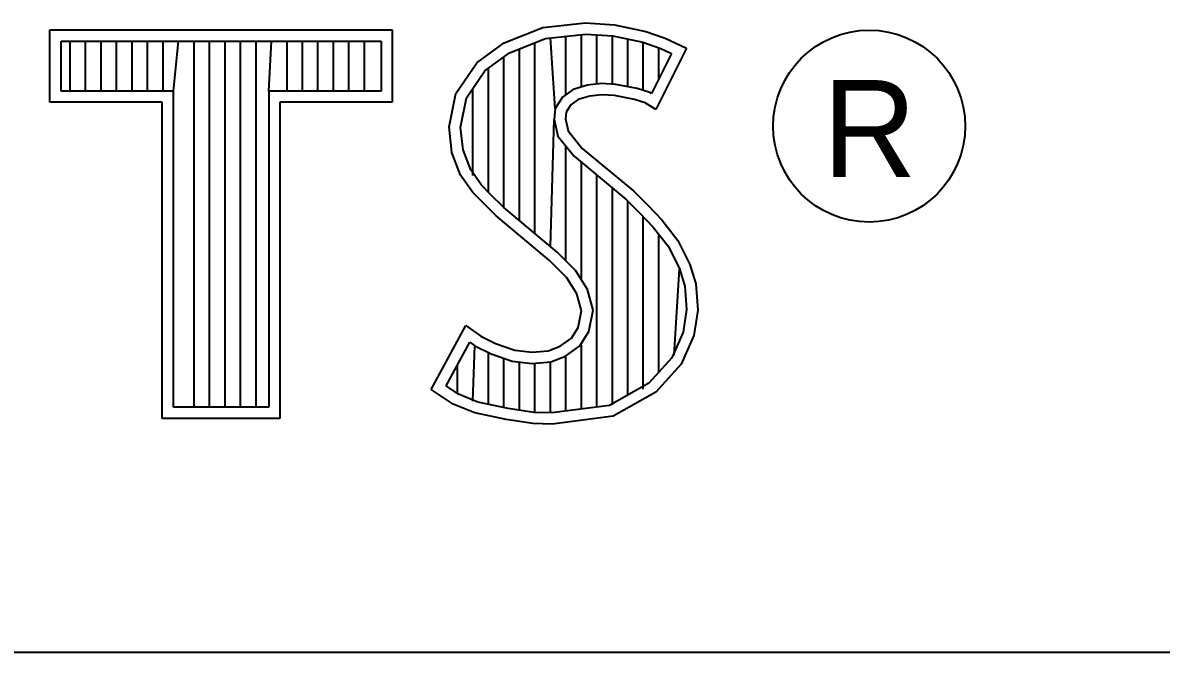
# Model space of a CAD drawing. Header units: inches. Extents: x 0 to 22, y 0 to 17.
# Drawn here: x 18.4525 to 18.943, y 2.37 to 2.6413 of the extents above; entities that cross this region are included whole.
import ezdxf

# ---------------------------------------------------------------- set-up
doc = ezdxf.new("R2010")
doc.units = ezdxf.units.IN
doc.header["$LTSCALE"] = 1.21
doc.header["$MEASUREMENT"] = 0
doc.layers.get('0').update_dxf_attribs({"linetype": 'CONTINUOUS'})
doc.styles.add('TEXTSTYLE_2', font='txt')

msp = doc.modelspace()

# ---------------------------------------------------------------- linework, layer by layer
at = {"color": 2, "linetype": 'CONTINUOUS'}
for p, q in [((18.65986, 2.63269), (18.67656, 2.63931)), ((18.67656, 2.63931), (18.695, 2.64132)), ((18.695, 2.64132), (18.70739, 2.64046)), ((18.70739, 2.64046), (18.72093, 2.63758)), ((18.46415, 2.63829), (18.61167, 2.63829)), ((18.46415, 2.60704), (18.46415, 2.63829)), ((18.61167, 2.63829), (18.61167, 2.60704)), ((18.66222, 2.6284), (18.67774, 2.63455)), ((18.67774, 2.63455), (18.6951, 2.63645)), ((18.68193, 2.60437), (18.6798, 2.63478)), ((18.68648, 2.61032), (18.68648, 2.63551)), ((18.69315, 2.61366), (18.69315, 2.63624)), ((18.6951, 2.63645), (18.70671, 2.63564)), ((18.69983, 2.61488), (18.69983, 2.63612)), ((18.7065, 2.61485), (18.7065, 2.63566)), ((18.70671, 2.63564), (18.71963, 2.63289)), ((18.71318, 2.61373), (18.71318, 2.63427)), ((18.72093, 2.63758), (18.72928, 2.6347)), ((18.72928, 2.6347), (18.7385, 2.63038)), ((18.469, 2.63343), (18.60682, 2.63343)), ((18.469, 2.61189), (18.469, 2.63343)), ((18.47286, 2.61189), (18.47286, 2.63343)), ((18.47954, 2.61189), (18.47954, 2.63343)), ((18.48621, 2.61189), (18.48621, 2.63343)), ((18.49289, 2.61189), (18.49289, 2.63343)), ((18.49957, 2.61189), (18.49957, 2.63343)), ((18.50624, 2.61189), (18.50624, 2.63343)), ((18.51292, 2.61189), (18.51292, 2.63343)), ((18.51738, 2.61189), (18.51959, 2.63343)), ((18.52627, 2.47561), (18.52627, 2.63343)), ((18.53294, 2.47561), (18.53294, 2.63343)), ((18.53962, 2.47561), (18.53962, 2.63343)), ((18.54629, 2.47561), (18.54629, 2.63343)), ((18.55297, 2.47561), (18.55297, 2.63343)), ((18.55844, 2.61189), (18.55964, 2.63343)), ((18.56632, 2.61189), (18.56632, 2.63343)), ((18.57299, 2.61189), (18.57299, 2.63343)), ((18.57967, 2.61189), (18.57967, 2.63343)), ((18.58635, 2.61189), (18.58635, 2.63343)), ((18.59302, 2.61189), (18.59302, 2.63343)), ((18.5997, 2.61189), (18.5997, 2.63343)), ((18.60682, 2.63343), (18.60682, 2.61189)), ((18.64805, 2.62405), (18.65986, 2.63269)), ((18.66645, 2.55603), (18.66645, 2.63008)), ((18.67313, 2.55044), (18.67313, 2.63272)), ((18.71963, 2.63289), (18.72746, 2.6302)), ((18.71985, 2.6121), (18.71985, 2.63282)), ((18.7385, 2.63038), (18.72525, 2.60389)), ((18.72653, 2.6173), (18.72653, 2.63052)), ((18.72746, 2.6302), (18.73193, 2.6281)), ((18.6516, 2.62063), (18.66222, 2.6284)), ((18.65978, 2.5616), (18.65978, 2.62661)), ((18.73193, 2.6281), (18.7233, 2.61084)), ((18.63911, 2.6108), (18.64805, 2.62405)), ((18.64368, 2.6089), (18.6516, 2.62063)), ((18.6531, 2.56827), (18.6531, 2.62173)), ((18.70177, 2.6151), (18.69577, 2.61443)), ((18.708, 2.61477), (18.70177, 2.6151)), ((18.71723, 2.61292), (18.708, 2.61477)), ((18.51738, 2.61189), (18.469, 2.61189)), ((18.51738, 2.47561), (18.51738, 2.61189)), ((18.60682, 2.61189), (18.55844, 2.61189)), ((18.55844, 2.61189), (18.55844, 2.47561)), ((18.63623, 2.59641), (18.63911, 2.6108)), ((18.64642, 2.57542), (18.64642, 2.61296)), ((18.68966, 2.61263), (18.68506, 2.60929)), ((18.69577, 2.61443), (18.68966, 2.61263)), ((18.70192, 2.61023), (18.69673, 2.60965)), ((18.70739, 2.60994), (18.70192, 2.61023)), ((18.71603, 2.60821), (18.70739, 2.60994)), ((18.72268, 2.61122), (18.71723, 2.61292)), ((18.7233, 2.61084), (18.72268, 2.61122)), ((18.51253, 2.60704), (18.46415, 2.60704)), ((18.51253, 2.47075), (18.51253, 2.60704)), ((18.61167, 2.60704), (18.56329, 2.60704)), ((18.56329, 2.60704), (18.56329, 2.47075)), ((18.64114, 2.59618), (18.64368, 2.6089)), ((18.68506, 2.60929), (18.68193, 2.60437)), ((18.68866, 2.60591), (18.68665, 2.60274)), ((18.69183, 2.60821), (18.68866, 2.60591)), ((18.69673, 2.60965), (18.69183, 2.60821)), ((18.72064, 2.60677), (18.71603, 2.60821)), ((18.72525, 2.60389), (18.72064, 2.60677)), ((18.68193, 2.60437), (18.68145, 2.59957)), ((18.68665, 2.60274), (18.68636, 2.59986)), ((18.63739, 2.58546), (18.63623, 2.59641)), ((18.64215, 2.58661), (18.64114, 2.59618)), ((18.6798, 2.54485), (18.68145, 2.59957)), ((18.68145, 2.59957), (18.68302, 2.59251)), ((18.68636, 2.59986), (18.68751, 2.59468)), ((18.68302, 2.59251), (18.69009, 2.58376)), ((18.68751, 2.59468), (18.69356, 2.58719)), ((18.64113, 2.57567), (18.63739, 2.58546)), ((18.64546, 2.57796), (18.64215, 2.58661)), ((18.68648, 2.53865), (18.68648, 2.58823)), ((18.69356, 2.58719), (18.71574, 2.56876)), ((18.69009, 2.58376), (18.71247, 2.56517)), ((18.69315, 2.53054), (18.69315, 2.58122)), ((18.64632, 2.56819), (18.64113, 2.57567)), ((18.65006, 2.57131), (18.64546, 2.57796)), ((18.69983, 2.4757), (18.69983, 2.57567)), ((18.65407, 2.5673), (18.65006, 2.57131)), ((18.65064, 2.56387), (18.64632, 2.56819)), ((18.65968, 2.56169), (18.65407, 2.5673)), ((18.7065, 2.47658), (18.7065, 2.57013)), ((18.71574, 2.56876), (18.72179, 2.56272)), ((18.6564, 2.55811), (18.65064, 2.56387)), ((18.68273, 2.5424), (18.65968, 2.56169)), ((18.71247, 2.56517), (18.71832, 2.55932)), ((18.71318, 2.48087), (18.71318, 2.56446)), ((18.72179, 2.56272), (18.72784, 2.55638)), ((18.67945, 2.53882), (18.6564, 2.55811)), ((18.71832, 2.55932), (18.72416, 2.55321)), ((18.71985, 2.48336), (18.71985, 2.55772)), ((18.72784, 2.55638), (18.73476, 2.54745)), ((18.72416, 2.55321), (18.73063, 2.54486)), ((18.72653, 2.49074), (18.72653, 2.55015)), ((18.73476, 2.54745), (18.73994, 2.53709)), ((18.69076, 2.53437), (18.68273, 2.5424)), ((18.73063, 2.54486), (18.73542, 2.53527)), ((18.68694, 2.53133), (18.67945, 2.53882)), ((18.73994, 2.53709), (18.74253, 2.52874)), ((18.69126, 2.52442), (18.68694, 2.53133)), ((18.69574, 2.5264), (18.69076, 2.53437)), ((18.7332, 2.49811), (18.73542, 2.53527)), ((18.73542, 2.53527), (18.73774, 2.52782)), ((18.69826, 2.51741), (18.69574, 2.5264)), ((18.73774, 2.52782), (18.73851, 2.5177)), ((18.74253, 2.52874), (18.7434, 2.51751)), ((18.69327, 2.51722), (18.69126, 2.52442)), ((18.69183, 2.51002), (18.69327, 2.51722)), ((18.69642, 2.5082), (18.69826, 2.51741)), ((18.73851, 2.5177), (18.73697, 2.50795)), ((18.7434, 2.51751), (18.74167, 2.50657)), ((18.62846, 2.48324), (18.64344, 2.51089)), ((18.64344, 2.51089), (18.64977, 2.50628)), ((18.68895, 2.50541), (18.69183, 2.51002)), ((18.69255, 2.50201), (18.69642, 2.5082)), ((18.73697, 2.50795), (18.73207, 2.49686)), ((18.63483, 2.48483), (18.64506, 2.5037)), ((18.64506, 2.5037), (18.64724, 2.50211)), ((18.64642, 2.47829), (18.64724, 2.50211)), ((18.64724, 2.50211), (18.65423, 2.49862)), ((18.64977, 2.50628), (18.65611, 2.50311)), ((18.65611, 2.50311), (18.66447, 2.50023)), ((18.67887, 2.49994), (18.68406, 2.50196)), ((18.68406, 2.50196), (18.68895, 2.50541)), ((18.68637, 2.49765), (18.69255, 2.50201)), ((18.69315, 2.47482), (18.69315, 2.50243)), ((18.74167, 2.50657), (18.7362, 2.49418)), ((18.6531, 2.47687), (18.6531, 2.49901)), ((18.65423, 2.49862), (18.66338, 2.49547)), ((18.66447, 2.50023), (18.67195, 2.49937)), ((18.67195, 2.49937), (18.67887, 2.49994)), ((18.67997, 2.49516), (18.68637, 2.49765)), ((18.68648, 2.47394), (18.68648, 2.49769)), ((18.63975, 2.48142), (18.63975, 2.49389)), ((18.65978, 2.47534), (18.65978, 2.49671)), ((18.66338, 2.49547), (18.67188, 2.49449)), ((18.66645, 2.47433), (18.66645, 2.49512)), ((18.67188, 2.49449), (18.67997, 2.49516)), ((18.67313, 2.47333), (18.67313, 2.49434)), ((18.6798, 2.47306), (18.6798, 2.4951)), ((18.73207, 2.49686), (18.72218, 2.48593)), ((18.7362, 2.49418), (18.72525, 2.48209)), ((18.63796, 2.47691), (18.62846, 2.48324)), ((18.64025, 2.48122), (18.63483, 2.48483)), ((18.72218, 2.48593), (18.70525, 2.47641)), ((18.64861, 2.47782), (18.64025, 2.48122)), ((18.66159, 2.47506), (18.64861, 2.47782)), ((18.72525, 2.48209), (18.70681, 2.47172)), ((18.55844, 2.47561), (18.51738, 2.47561)), ((18.64718, 2.47316), (18.63796, 2.47691)), ((18.66072, 2.47028), (18.64718, 2.47316)), ((18.67269, 2.4734), (18.66159, 2.47506)), ((18.68036, 2.47313), (18.67269, 2.4734)), ((18.70525, 2.47641), (18.68036, 2.47313)), ((18.56329, 2.47075), (18.51253, 2.47075)), ((18.67224, 2.46856), (18.66072, 2.47028)), ((18.6806, 2.46827), (18.67224, 2.46856)), ((18.70681, 2.47172), (18.6806, 2.46827)), ((16.7288, 2.37), (21.5, 2.37))]:
    msp.add_line(p, q, dxfattribs=at)
msp.add_circle((18.81716, 2.59676), 0.04138, dxfattribs=at)

# ---------------------------------------------------------------- texts
at = {"color": 2, "linetype": 'CONTINUOUS', "insert": (18.7972, 2.61661), "char_height": 0.04175, "width": 0.0417529, "attachment_point": 1, "line_spacing_factor": 0.9, "style": 'TEXTSTYLE_2'}
msp.add_mtext('R', dxfattribs=at)

doc.saveas('drawing.dxf')
